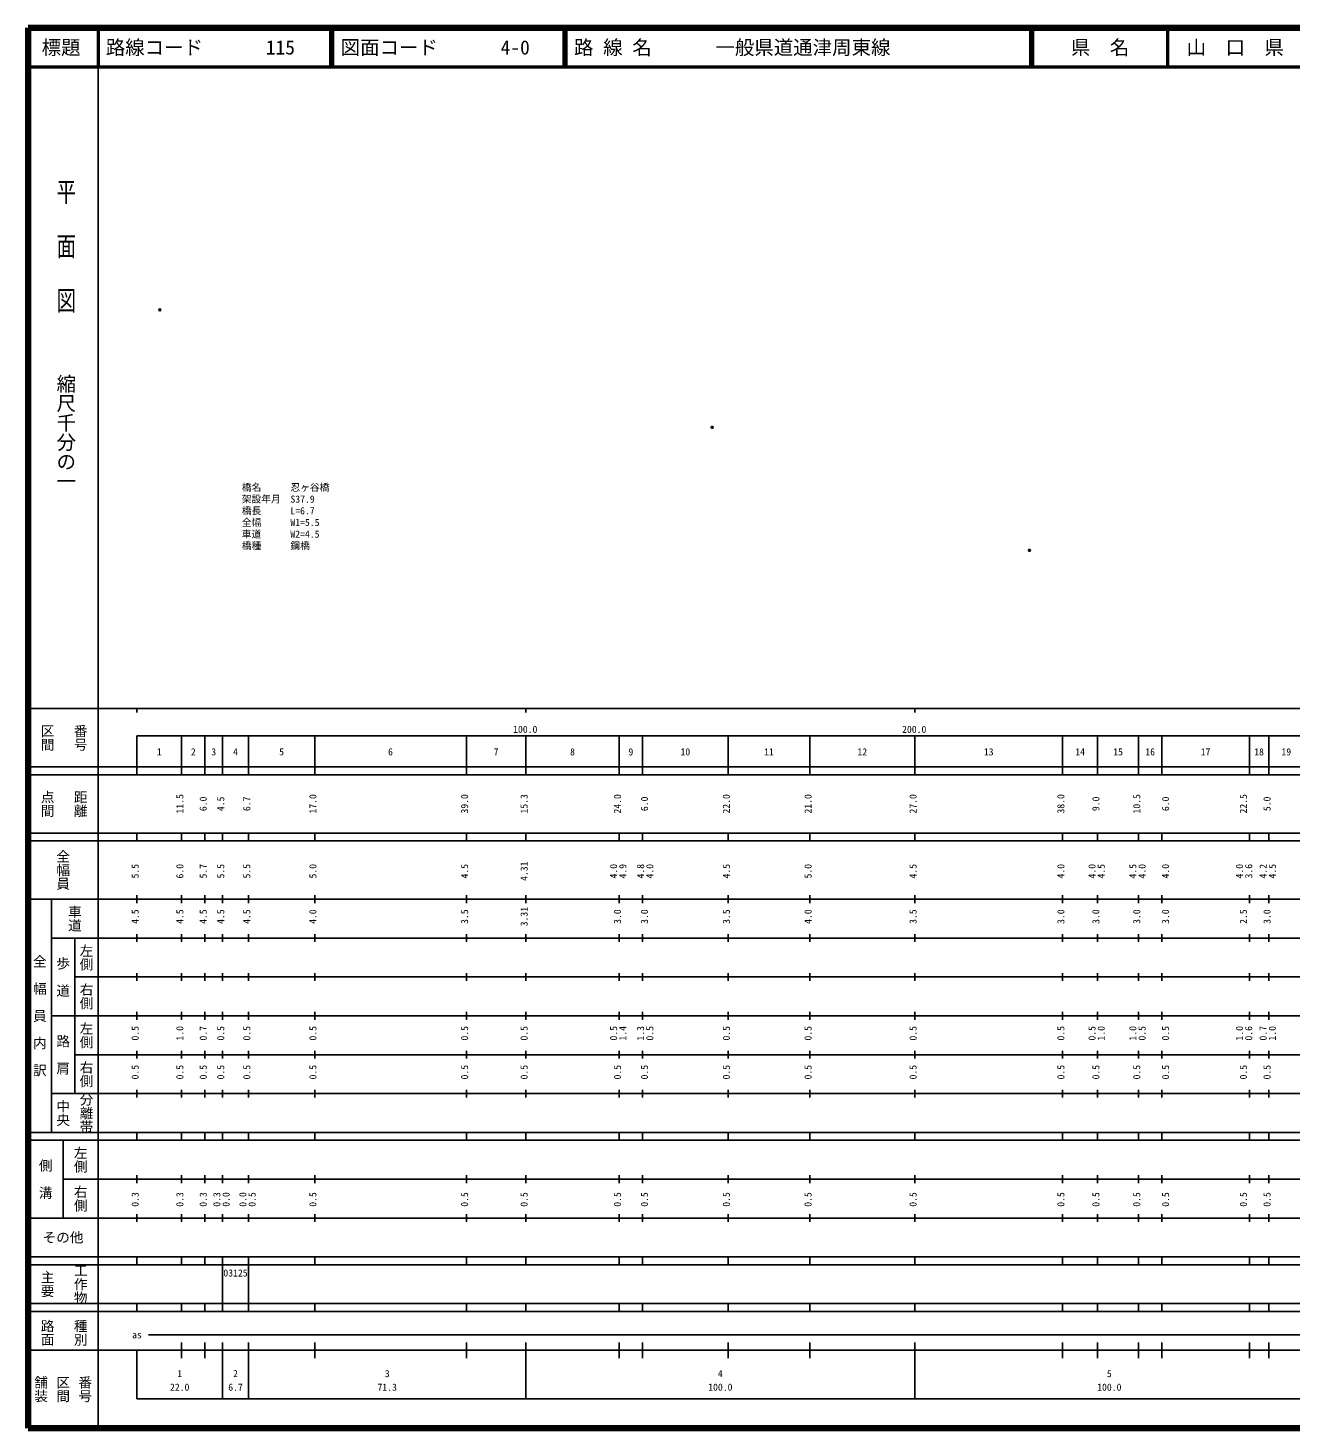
# Model space of a CAD drawing. Units: millimetres on the paper. Extents: x 40 to 680, y 20 to 380.
# Drawn here: x 40 to 364.7, y 20 to 380 of the extents above; entities that cross this region are included whole.
import ezdxf
from ezdxf.enums import TextEntityAlignment as Align

# ---------------------------------------------------------------- set-up
doc = ezdxf.new("R2010")
doc.units = ezdxf.units.MM
doc.header["$PDMODE"] = 32
doc.header["$PDSIZE"] = 0.5
for name, color, linetype in [('M-OTRS', 6, 'Continuous'), ('M-STR-HTXT', 7, 'Continuous'), ('M-TTL-TXT', 7, 'Continuous')]:
    doc.layers.add(name, color=color, linetype=linetype)
for name, color, linetype, lineweight in [('M-TTL', 2, 'Continuous', 140), ('M-TTL-BAND', 7, 'Continuous', 25), ('M-TTL-LINE', 7, 'Continuous', 50)]:
    doc.layers.add(name, color=color, linetype=linetype, lineweight=lineweight)
doc.styles.add('@ＭＳ ゴシック', font='')
doc.styles.add('ＭＳ ゴシック', font='')
doc.styles.get('@ＭＳ ゴシック').set_extended_font_data('@MS Gothic')
doc.styles.get('ＭＳ ゴシック').set_extended_font_data('MS Gothic')

msp = doc.modelspace()

# ---------------------------------------------------------------- linework, layer by layer
at = {"layer": 'M-OTRS'}
for p in [(73.891, 307.504), (215.922, 277.314), (297.458, 245.691)]:
    msp.add_point(p, dxfattribs=at)
at = {"layer": 'M-TTL'}
for p, q in [((40, 380), (40, 20)), ((680, 380), (40, 380)), ((40, 20), (680, 20))]:
    msp.add_line(p, q, dxfattribs=at)
at = {"layer": 'M-TTL-BAND'}
for p, q in [((58, 370), (58, 20)), ((40, 205), (579, 205)), ((68, 205), (68, 204)), ((168, 205), (168, 204)), ((268, 205), (268, 204)), ((68, 198), (579, 198)), ((68, 198), (68, 188)), ((79.5, 188), (79.5, 198)), ((85.5, 188), (85.5, 198)), ((90, 188), (90, 198)), ((96.7, 188), (96.7, 198)), ((113.7, 188), (113.7, 198)), ((152.7, 188), (152.7, 198)), ((168, 188), (168, 198)), ((192, 188), (192, 198)), ((198, 188), (198, 198)), ((220, 188), (220, 198)), ((241, 188), (241, 198)), ((268, 188), (268, 198)), ((306, 188), (306, 198)), ((315, 188), (315, 198)), ((325.5, 188), (325.5, 198)), ((331.5, 188), (331.5, 198)), ((354, 188), (354, 198)), ((359, 188), (359, 198)), ((40, 190), (579, 190)), ((40, 188), (579, 188)), ((40, 173), (579, 173)), ((68, 171), (68, 173)), ((79.5, 171), (79.5, 173)), ((85.5, 171), (85.5, 173)), ((90, 171), (90, 173)), ((96.7, 171), (96.7, 173)), ((113.7, 171), (113.7, 173)), ((152.7, 171), (152.7, 173)), ((168, 171), (168, 173)), ((192, 171), (192, 173)), ((198, 171), (198, 173)), ((220, 171), (220, 173)), ((241, 171), (241, 173)), ((268, 171), (268, 173)), ((306, 171), (306, 173)), ((315, 171), (315, 173)), ((325.5, 171), (325.5, 173)), ((331.5, 171), (331.5, 173)), ((354, 171), (354, 173)), ((359, 171), (359, 173)), ((40, 171), (579, 171)), ((40, 156), (579, 156)), ((46, 96), (46, 156)), ((68, 155), (68, 157)), ((79.5, 155), (79.5, 157)), ((85.5, 155), (85.5, 157)), ((90, 155), (90, 157)), ((96.7, 155), (96.7, 157)), ((113.7, 155), (113.7, 157)), ((152.7, 155), (152.7, 157)), ((168, 155), (168, 157)), ((192, 155), (192, 157)), ((198, 155), (198, 157)), ((220, 155), (220, 157)), ((241, 155), (241, 157)), ((268, 155), (268, 157)), ((306, 155), (306, 157)), ((315, 155), (315, 157)), ((325.5, 155), (325.5, 157)), ((331.5, 155), (331.5, 157)), ((354, 155), (354, 157)), ((359, 155), (359, 157)), ((46, 146), (579, 146)), ((52, 146), (52, 106)), ((68, 145), (68, 147)), ((79.5, 145), (79.5, 147)), ((85.5, 145), (85.5, 147)), ((90, 145), (90, 147)), ((96.7, 145), (96.7, 147)), ((113.7, 145), (113.7, 147)), ((152.7, 145), (152.7, 147)), ((168, 145), (168, 147)), ((192, 145), (192, 147)), ((198, 145), (198, 147)), ((220, 145), (220, 147)), ((241, 145), (241, 147)), ((268, 145), (268, 147)), ((306, 145), (306, 147)), ((315, 145), (315, 147)), ((325.5, 145), (325.5, 147)), ((331.5, 145), (331.5, 147)), ((354, 145), (354, 147)), ((359, 145), (359, 147)), ((68, 135), (68, 137)), ((79.5, 135), (79.5, 137)), ((85.5, 135), (85.5, 137)), ((90, 135), (90, 137)), ((96.7, 135), (96.7, 137)), ((113.7, 135), (113.7, 137)), ((152.7, 135), (152.7, 137)), ((168, 135), (168, 137)), ((192, 135), (192, 137)), ((198, 135), (198, 137)), ((220, 135), (220, 137)), ((241, 135), (241, 137)), ((268, 135), (268, 137)), ((306, 135), (306, 137)), ((315, 135), (315, 137)), ((325.5, 135), (325.5, 137)), ((331.5, 135), (331.5, 137)), ((354, 135), (354, 137)), ((359, 135), (359, 137)), ((52, 136), (579, 136)), ((46, 126), (579, 126)), ((68, 125), (68, 127)), ((79.5, 125), (79.5, 127)), ((85.5, 125), (85.5, 127)), ((90, 125), (90, 127)), ((96.7, 125), (96.7, 127)), ((113.7, 125), (113.7, 127)), ((152.7, 125), (152.7, 127)), ((168, 125), (168, 127)), ((192, 125), (192, 127)), ((198, 125), (198, 127)), ((220, 125), (220, 127)), ((241, 125), (241, 127)), ((268, 125), (268, 127)), ((306, 125), (306, 127)), ((315, 125), (315, 127)), ((325.5, 125), (325.5, 127)), ((331.5, 125), (331.5, 127)), ((354, 125), (354, 127)), ((359, 125), (359, 127)), ((52, 116), (579, 116)), ((68, 115), (68, 117)), ((79.5, 115), (79.5, 117)), ((85.5, 115), (85.5, 117)), ((90, 115), (90, 117)), ((96.7, 115), (96.7, 117)), ((113.7, 115), (113.7, 117)), ((152.7, 115), (152.7, 117)), ((168, 115), (168, 117)), ((192, 115), (192, 117)), ((198, 115), (198, 117)), ((220, 115), (220, 117)), ((241, 115), (241, 117)), ((268, 115), (268, 117)), ((306, 115), (306, 117)), ((315, 115), (315, 117)), ((325.5, 115), (325.5, 117)), ((331.5, 115), (331.5, 117)), ((354, 115), (354, 117)), ((359, 115), (359, 117)), ((46, 106), (579, 106)), ((68, 105), (68, 107)), ((79.5, 105), (79.5, 107)), ((85.5, 105), (85.5, 107)), ((90, 105), (90, 107)), ((96.7, 105), (96.7, 107)), ((113.7, 105), (113.7, 107)), ((152.7, 105), (152.7, 107)), ((168, 105), (168, 107)), ((192, 105), (192, 107)), ((198, 105), (198, 107)), ((220, 105), (220, 107)), ((241, 105), (241, 107)), ((268, 105), (268, 107)), ((306, 105), (306, 107)), ((315, 105), (315, 107)), ((325.5, 105), (325.5, 107)), ((331.5, 105), (331.5, 107)), ((354, 105), (354, 107)), ((359, 105), (359, 107)), ((40, 96), (579, 96)), ((40, 94), (579, 94)), ((49, 94), (49, 74)), ((68, 94), (68, 96)), ((79.5, 94), (79.5, 96)), ((85.5, 94), (85.5, 96)), ((90, 94), (90, 96)), ((96.7, 94), (96.7, 96)), ((113.7, 94), (113.7, 96)), ((152.7, 94), (152.7, 96)), ((168, 94), (168, 96)), ((192, 94), (192, 96)), ((198, 94), (198, 96)), ((220, 94), (220, 96)), ((241, 94), (241, 96)), ((268, 94), (268, 96)), ((306, 94), (306, 96)), ((315, 94), (315, 96)), ((325.5, 94), (325.5, 96)), ((331.5, 94), (331.5, 96)), ((354, 94), (354, 96)), ((359, 94), (359, 96)), ((49, 84), (579, 84)), ((68, 83), (68, 85)), ((79.5, 83), (79.5, 85)), ((85.5, 83), (85.5, 85)), ((90, 83), (90, 85)), ((96.7, 83), (96.7, 85)), ((113.7, 83), (113.7, 85)), ((152.7, 83), (152.7, 85)), ((168, 83), (168, 85)), ((192, 83), (192, 85)), ((198, 83), (198, 85)), ((220, 83), (220, 85)), ((241, 83), (241, 85)), ((268, 83), (268, 85)), ((306, 83), (306, 85)), ((315, 83), (315, 85)), ((325.5, 83), (325.5, 85)), ((331.5, 83), (331.5, 85)), ((354, 83), (354, 85)), ((359, 83), (359, 85)), ((40, 74), (579, 74)), ((68, 73), (68, 75)), ((79.5, 73), (79.5, 75)), ((85.5, 73), (85.5, 75)), ((90, 73), (90, 75)), ((96.7, 73), (96.7, 75)), ((113.7, 73), (113.7, 75)), ((152.7, 73), (152.7, 75)), ((168, 73), (168, 75)), ((192, 73), (192, 75)), ((198, 73), (198, 75)), ((220, 73), (220, 75)), ((241, 73), (241, 75)), ((268, 73), (268, 75)), ((306, 73), (306, 75)), ((315, 73), (315, 75)), ((325.5, 73), (325.5, 75)), ((331.5, 73), (331.5, 75)), ((354, 73), (354, 75)), ((359, 73), (359, 75)), ((40, 64), (579, 64)), ((40, 62), (579, 62)), ((68, 62), (68, 64)), ((79.5, 62), (79.5, 64)), ((85.5, 62), (85.5, 64)), ((90, 62), (90, 64)), ((90, 52), (90, 62)), ((96.7, 62), (96.7, 64)), ((96.7, 52), (96.7, 62)), ((113.7, 62), (113.7, 64)), ((152.7, 62), (152.7, 64)), ((168, 62), (168, 64)), ((192, 62), (192, 64)), ((198, 62), (198, 64)), ((220, 62), (220, 64)), ((241, 62), (241, 64)), ((268, 62), (268, 64)), ((306, 62), (306, 64)), ((315, 62), (315, 64)), ((325.5, 62), (325.5, 64)), ((331.5, 62), (331.5, 64)), ((354, 62), (354, 64)), ((359, 62), (359, 64)), ((40, 52), (579, 52)), ((68, 50), (68, 52)), ((79.5, 50), (79.5, 52)), ((85.5, 50), (85.5, 52)), ((90, 50), (90, 52)), ((96.7, 50), (96.7, 52)), ((113.7, 50), (113.7, 52)), ((152.7, 50), (152.7, 52)), ((168, 50), (168, 52)), ((192, 50), (192, 52)), ((198, 50), (198, 52)), ((220, 50), (220, 52)), ((241, 50), (241, 52)), ((268, 50), (268, 52)), ((306, 50), (306, 52)), ((315, 50), (315, 52)), ((325.5, 50), (325.5, 52)), ((331.5, 50), (331.5, 52)), ((354, 50), (354, 52)), ((359, 50), (359, 52)), ((40, 50), (579, 50)), ((71, 44), (565, 44)), ((40, 40), (579, 40)), ((68, 40), (68, 27.5)), ((79.5, 38), (79.5, 42)), ((85.5, 38), (85.5, 42)), ((90, 27.5), (90, 42)), ((96.7, 27.5), (96.7, 42)), ((113.7, 38), (113.7, 42)), ((152.7, 38), (152.7, 42)), ((168, 27.5), (168, 42)), ((192, 38), (192, 42)), ((198, 38), (198, 42)), ((220, 38), (220, 42)), ((241, 38), (241, 42)), ((268, 27.5), (268, 42)), ((306, 38), (306, 42)), ((315, 38), (315, 42)), ((325.5, 38), (325.5, 42)), ((331.5, 38), (331.5, 42)), ((354, 38), (354, 42)), ((359, 38), (359, 42)), ((68, 27.5), (579, 27.5))]:
    msp.add_line(p, q, dxfattribs=at)
at = {"layer": 'M-TTL-LINE'}
for p, q in [((58, 380), (58, 370)), ((117.75, 380), (117.75, 370)), ((118.25, 380), (118.25, 370)), ((177.75, 380), (177.75, 370)), ((178.25, 380), (178.25, 370)), ((297.75, 380), (297.75, 370)), ((298.25, 380), (298.25, 370)), ((333, 380), (333, 370)), ((40, 370), (680, 370))]:
    msp.add_line(p, q, dxfattribs=at)

# ---------------------------------------------------------------- texts
at = {"layer": 'M-STR-HTXT', "style": 'ＭＳ ゴシック'}
for s, p in [('橋名\u3000\u3000\u3000忍ヶ谷橋', (94.978, 260.393)), ('架設年月\u3000S37.9', (94.978, 257.393)), ('橋長      L=6.7', (94.978, 254.393)), ('全幅      W1=5.5', (94.978, 251.393)), ('車道      W2=4.5', (94.978, 248.393)), ('橋種      鋼橋', (94.978, 245.393))]:
    msp.add_text(s, height=1.833, dxfattribs=at).set_placement(p, align=Align.BOTTOM_LEFT)
at = {"layer": 'M-TTL-BAND', "style": '@ＭＳ ゴシック', "width": 1.4}
msp.add_text('平  面  図', height=3.666, rotation=270, dxfattribs=at).set_placement((49.777, 306.475), align=Align.MIDDLE_RIGHT)
at = {"layer": 'M-TTL-BAND', "style": '@ＭＳ ゴシック'}
msp.add_text('縮尺千分の一', height=3.666, rotation=270, dxfattribs=at).set_placement((49.777, 261.03), align=Align.MIDDLE_RIGHT)
for s, p in [('区間', (45, 197.5)), ('番号', (53.5, 197.5)), ('点間', (45, 180.5)), ('距離', (53.5, 180.5)), ('全幅員', (49, 163.5)), ('車道', (52, 151)), ('左側', (55, 141)), ('全\u3000幅\u3000員\u3000内\u3000訳', (43, 126)), ('歩\u3000道', (49, 136)), ('右側', (55, 131)), ('左側', (55, 121)), ('路\u3000肩', (49, 116)), ('右側', (55, 111)), ('分離帯', (55, 101)), ('中央', (49, 101)), ('左側', (53.5, 89)), ('側\u3000溝', (44.5, 84)), ('右側', (53.5, 79)), ('工作物', (53.5, 57)), ('主要', (45, 57)), ('路面', (45, 44.5)), ('種別', (53.5, 44.5)), ('舗装', (43.333, 30)), ('区間', (49, 30)), ('番号', (54.667, 30))]:
    msp.add_text(s, height=2.566, rotation=270, dxfattribs=at).set_placement(p, align=Align.MIDDLE_CENTER)
at = {"layer": 'M-TTL-BAND', "style": 'ＭＳ ゴシック'}
for s, p in [('100.0', (167.844, 198.195)), ('200.0', (267.844, 198.195)), ('1', (73.75, 192.405)), ('2', (82.5, 192.405)), ('3', (87.75, 192.405)), ('4', (93.35, 192.405)), ('5', (105.2, 192.405)), ('6', (133.2, 192.405)), ('7', (160.35, 192.405)), ('8', (180, 192.405)), ('9', (195, 192.405)), ('10', (209, 192.405)), ('11', (230.5, 192.405)), ('12', (254.5, 192.405)), ('13', (287, 192.405)), ('14', (310.5, 192.405)), ('15', (320.25, 192.405)), ('16', (328.5, 192.405)), ('17', (342.75, 192.405)), ('18', (356.5, 192.405)), ('19', (363.5, 192.405)), ('as', (68, 42.5)), ('1', (79, 32.523)), ('2', (93.35, 32.523)), ('3', (132.35, 32.523)), ('4', (218, 32.523)), ('5', (318, 32.523)), ('22.0', (79, 29.033)), ('6.7', (93.35, 29.033)), ('71.3', (132.35, 29.033)), ('100.0', (218, 29.033)), ('100.0', (318, 29.033))]:
    msp.add_text(s, height=1.833, dxfattribs=at).set_placement(p, align=Align.BOTTOM_CENTER)
for s, p in [('11.5', (80.5, 180.5)), ('6.0', (86.5, 180.5)), ('4.5', (91, 180.5)), ('6.7', (97.7, 180.5)), ('17.0', (114.7, 180.5)), ('39.0', (153.7, 180.5)), ('15.3', (169, 180.5)), ('24.0', (193, 180.5)), ('6.0', (199.946, 180.5)), ('22.0', (221, 180.5)), ('21.0', (242, 180.5)), ('27.0', (269, 180.5)), ('38.0', (307, 180.5)), ('9.0', (316, 180.5)), ('10.5', (326.5, 180.5)), ('6.0', (333.917, 180.5)), ('22.5', (353.924, 180.5)), ('5.0', (360, 180.5)), ('5.5', (69, 163.174)), ('6.0', (80.5, 163.174)), ('5.7', (86.5, 163.174)), ('5.5', (91, 163.174)), ('5.5', (97.7, 163.174)), ('5.0', (114.7, 163.174)), ('4.5', (153.7, 163.174)), ('4.31', (169, 163.174)), ('4.0', (192, 163.174)), ('4.9', (194.37, 163.174)), ('4.8', (198.946, 163.174)), ('4.0', (201.316, 163.174)), ('4.5', (221, 163.174)), ('5.0', (242, 163.174)), ('4.5', (269, 163.174)), ('4.0', (307, 163.174)), ('4.0', (315, 163.174)), ('4.5', (317.37, 163.174)), ('4.5', (325.5, 163.174)), ('4.0', (327.87, 163.174)), ('4.0', (333.917, 163.174)), ('4.0', (352.924, 163.174)), ('3.6', (355.294, 163.174)), ('4.2', (359, 163.174)), ('4.5', (361.37, 163.174)), ('4.5', (69, 151.5)), ('4.5', (80.5, 151.5)), ('4.5', (86.5, 151.5)), ('4.5', (91, 151.5)), ('4.5', (97.7, 151.5)), ('4.0', (114.7, 151.5)), ('3.5', (153.7, 151.5)), ('3.31', (169, 151.5)), ('3.0', (193, 151.5)), ('3.0', (199.946, 151.5)), ('3.5', (221, 151.5)), ('4.0', (242, 151.5)), ('3.5', (269, 151.5)), ('3.0', (307, 151.5)), ('3.0', (316, 151.5)), ('3.0', (326.5, 151.5)), ('3.0', (333.917, 151.5)), ('2.5', (353.924, 151.5)), ('3.0', (360, 151.5)), ('0.5', (69, 121.5)), ('1.0', (80.5, 121.5)), ('0.7', (86.5, 121.5)), ('0.5', (91, 121.5)), ('0.5', (97.7, 121.5)), ('0.5', (114.7, 121.5)), ('0.5', (153.7, 121.5)), ('0.5', (169, 121.5)), ('0.5', (192, 121.5)), ('1.4', (194.37, 121.5)), ('1.3', (198.946, 121.5)), ('0.5', (201.316, 121.5)), ('0.5', (221, 121.5)), ('0.5', (242, 121.5)), ('0.5', (269, 121.5)), ('0.5', (307, 121.5)), ('0.5', (315, 121.5)), ('1.0', (317.37, 121.5)), ('1.0', (325.5, 121.5)), ('0.5', (327.87, 121.5)), ('0.5', (333.917, 121.5)), ('1.0', (352.924, 121.5)), ('0.6', (355.294, 121.5)), ('0.7', (359, 121.5)), ('1.0', (361.37, 121.5)), ('0.5', (69, 111.5)), ('0.5', (80.5, 111.5)), ('0.5', (86.5, 111.5)), ('0.5', (91, 111.5)), ('0.5', (97.7, 111.5)), ('0.5', (114.7, 111.5)), ('0.5', (153.7, 111.5)), ('0.5', (169, 111.5)), ('0.5', (193, 111.5)), ('0.5', (199.946, 111.5)), ('0.5', (221, 111.5)), ('0.5', (242, 111.5)), ('0.5', (269, 111.5)), ('0.5', (307, 111.5)), ('0.5', (316, 111.5)), ('0.5', (326.5, 111.5)), ('0.5', (333.917, 111.5)), ('0.5', (353.924, 111.5)), ('0.5', (360, 111.5)), ('0.3', (69, 78.764)), ('0.3', (80.5, 78.764)), ('0.3', (86.5, 78.764)), ('0.3', (90, 78.764)), ('0.0', (92.37, 78.764)), ('0.0', (96.7, 78.764)), ('0.5', (99.07, 78.764)), ('0.5', (114.7, 78.764)), ('0.5', (153.7, 78.764)), ('0.5', (169, 78.764)), ('0.5', (193, 78.764)), ('0.5', (199.946, 78.764)), ('0.5', (221, 78.764)), ('0.5', (242, 78.764)), ('0.5', (269, 78.764)), ('0.5', (307, 78.764)), ('0.5', (316, 78.764)), ('0.5', (326.5, 78.764)), ('0.5', (333.917, 78.764)), ('0.5', (353.924, 78.764)), ('0.5', (360, 78.764))]:
    msp.add_text(s, height=1.833, rotation=90, dxfattribs=at).set_placement(p, align=Align.BOTTOM_CENTER)
msp.add_text('その他', height=2.566, dxfattribs=at).set_placement((49, 69), align=Align.MIDDLE_CENTER)
msp.add_text('03125', height=1.833, dxfattribs=at).set_placement((90.225, 58.405), align=Align.BOTTOM_LEFT)
at = {"layer": 'M-TTL-TXT', "style": 'ＭＳ ゴシック'}
for s, p in [('標題', (48.5, 375)), ('県\u3000名', (315.625, 375)), ('山\u3000口\u3000県', (350.375, 375))]:
    msp.add_text(s, height=3.666, dxfattribs=at).set_placement(p, align=Align.MIDDLE_CENTER)
for s, p in [('路線コード', (60, 375)), ('115', (101.142, 375)), ('図面コード', (120.38, 375)), ('4-0', (161.521, 375)), ('路 線 名', (180.38, 375)), ('一般県道通津周東線', (216.734, 375))]:
    msp.add_text(s, height=3.666, dxfattribs=at).set_placement(p, align=Align.MIDDLE_LEFT)

doc.saveas('drawing.dxf')
